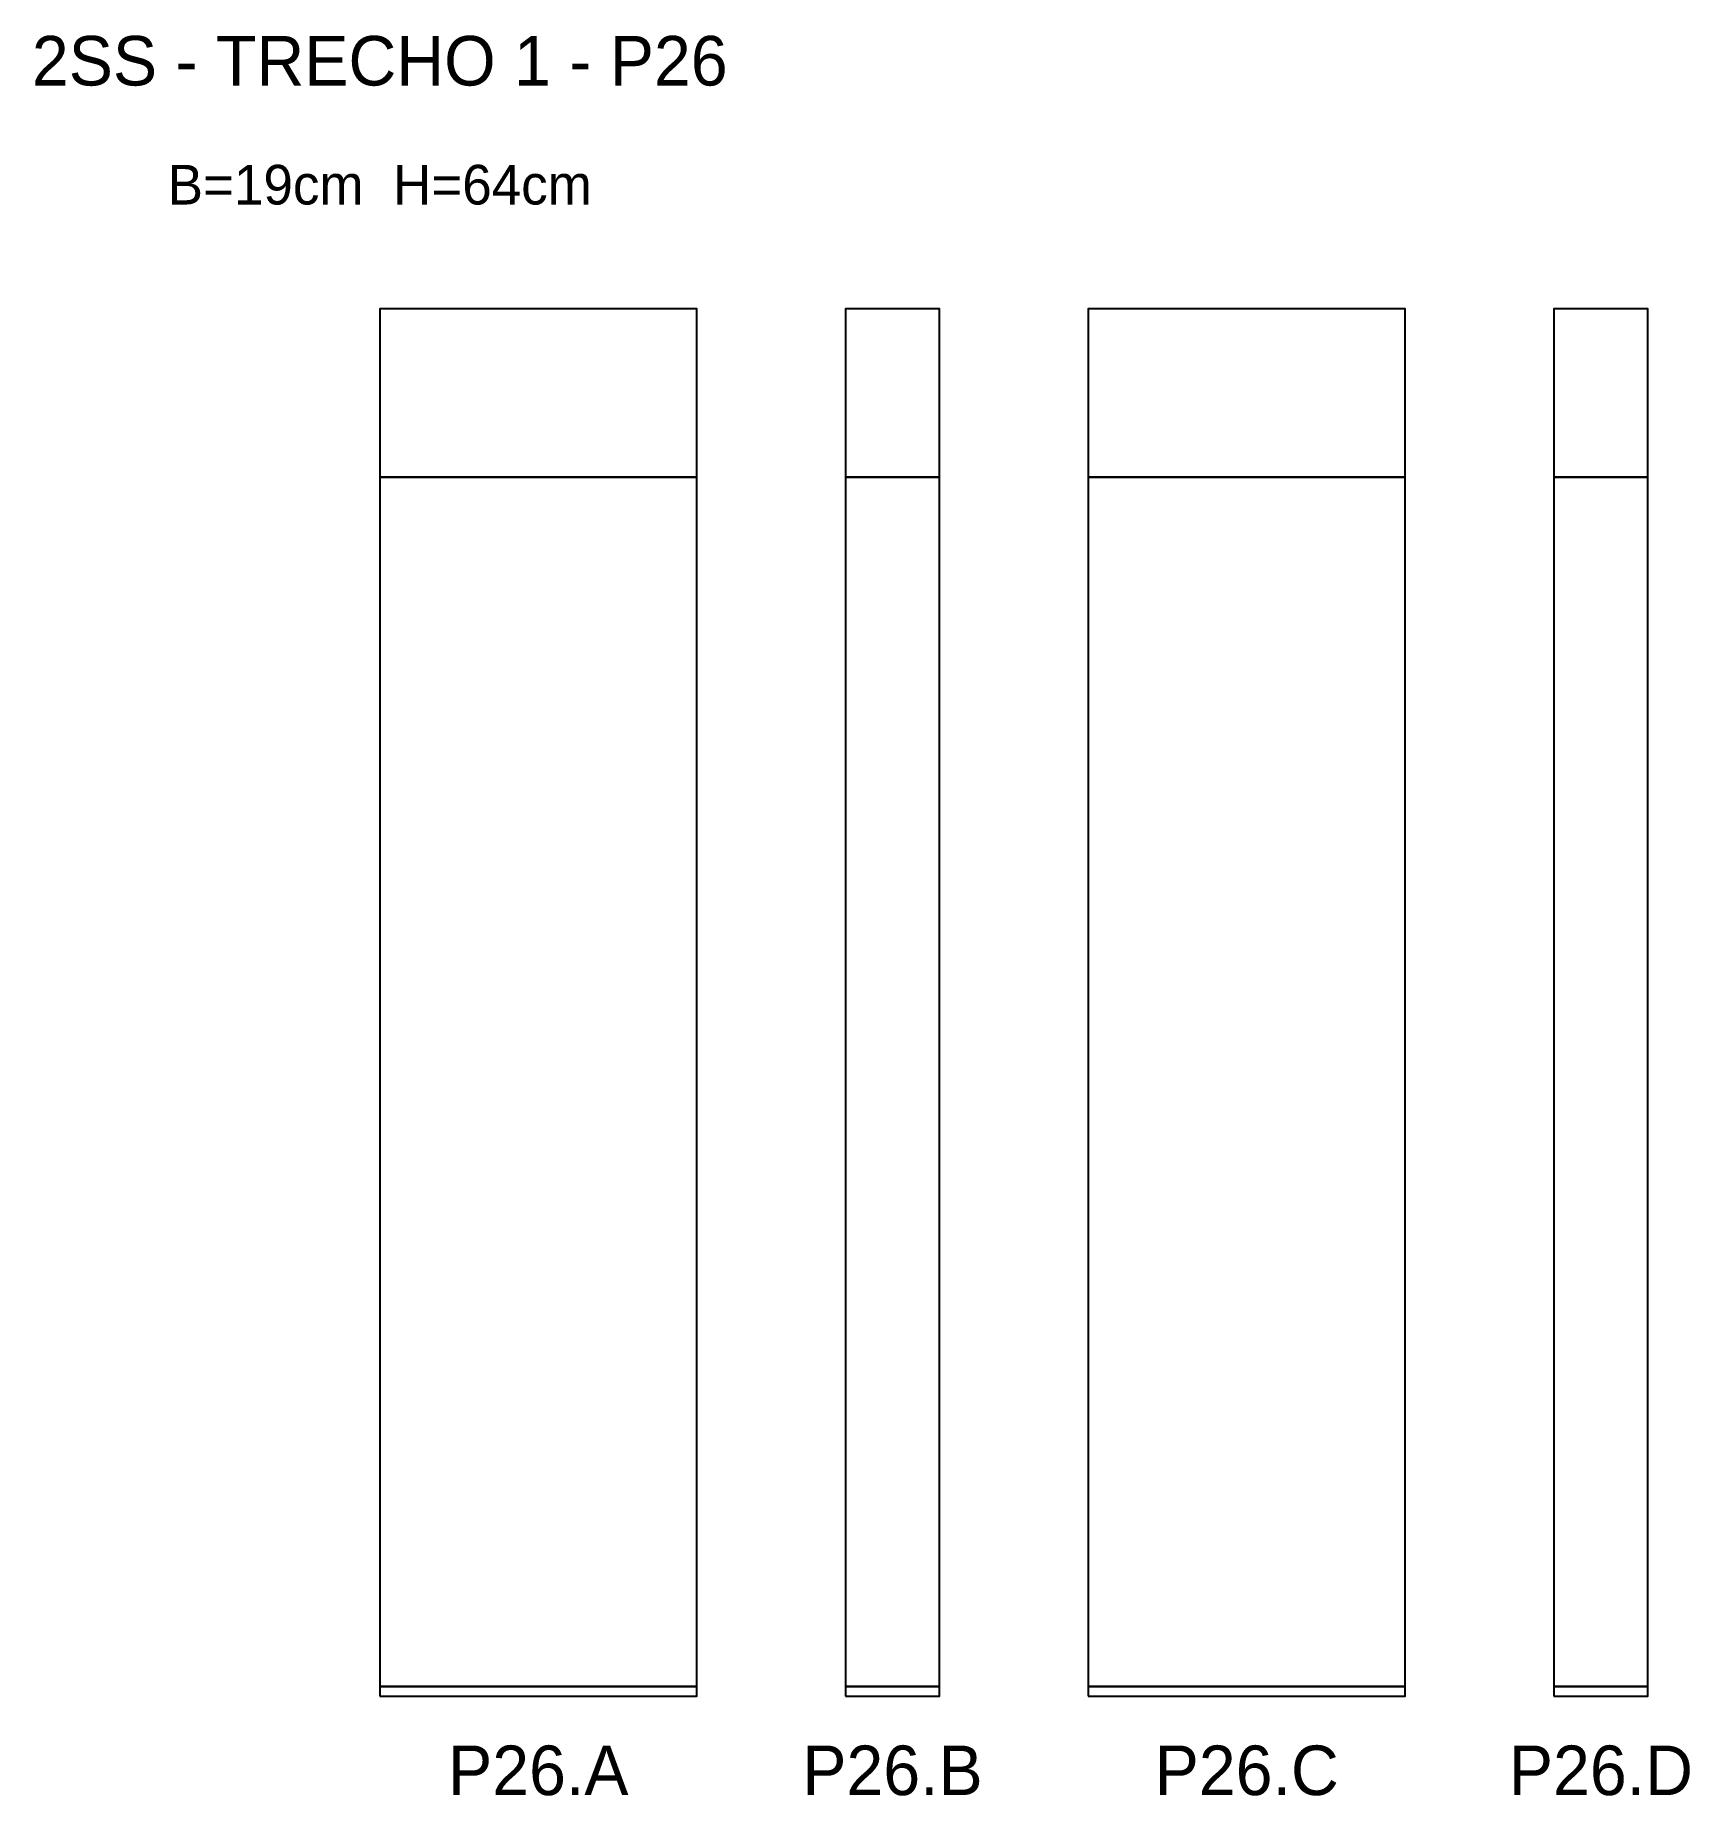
# Model space of a CAD drawing. Header units: metres. Extents: x -70 to 264, y -20 to 335.
import ezdxf

# ---------------------------------------------------------------- set-up
doc = ezdxf.new("R2010")
doc.units = ezdxf.units.M
for name, color, linetype in [('Cota Secao (2x)', 3, 'Continuous'), ('NOMENCLATURA', 1, 'Continuous'), ('Paineis', 7, 'Continuous'), ('Texto Secao', 2, 'Continuous')]:
    doc.layers.add(name, color=color, linetype=linetype)

msp = doc.modelspace()

# ---------------------------------------------------------------- linework, layer by layer
at = {"layer": 'Paineis'}
for points in [[(0, 246), (64, 246), (64, 280), (0, 280)], [(94, 246), (113, 246), (113, 280), (94, 280)], [(143, 246), (207, 246), (207, 280), (143, 280)], [(237, 246), (256, 246), (256, 280), (237, 280)], [(0, 2), (64, 2), (64, 246), (0, 246)], [(94, 2), (113, 2), (113, 246), (94, 246)], [(143, 2), (207, 2), (207, 246), (143, 246)], [(237, 2), (256, 2), (256, 246), (237, 246)], [(0, 0), (64, 0), (64, 2), (0, 2)], [(94, 0), (113, 0), (113, 2), (94, 2)], [(143, 0), (207, 0), (207, 2), (143, 2)], [(237, 0), (256, 0), (256, 2), (237, 2)]]:
    msp.add_lwpolyline(points, close=True, dxfattribs=at)

# ---------------------------------------------------------------- texts
at = {"layer": 'Cota Secao (2x)', "insert": (0, 305), "char_height": 8, "width": 276, "attachment_point": 5}
msp.add_mtext('B=19cm  H=64cm', dxfattribs=at)
at = {"layer": 'NOMENCLATURA', "insert": (0, 330), "char_height": 10, "width": 300, "attachment_point": 5}
msp.add_mtext('2SS - TRECHO 1 - P26', dxfattribs=at)
at = {"layer": 'Texto Secao', "char_height": 10, "attachment_point": 5}
for s, insert, width in [('P26.A', (32, -15), 84), ('P26.B', (103.5, -15), 39), ('P26.C', (175, -15), 84), ('P26.D', (246.5, -15), 39)]:
    msp.add_mtext(s, dxfattribs=dict(at, insert=insert, width=width))

doc.saveas('drawing.dxf')
